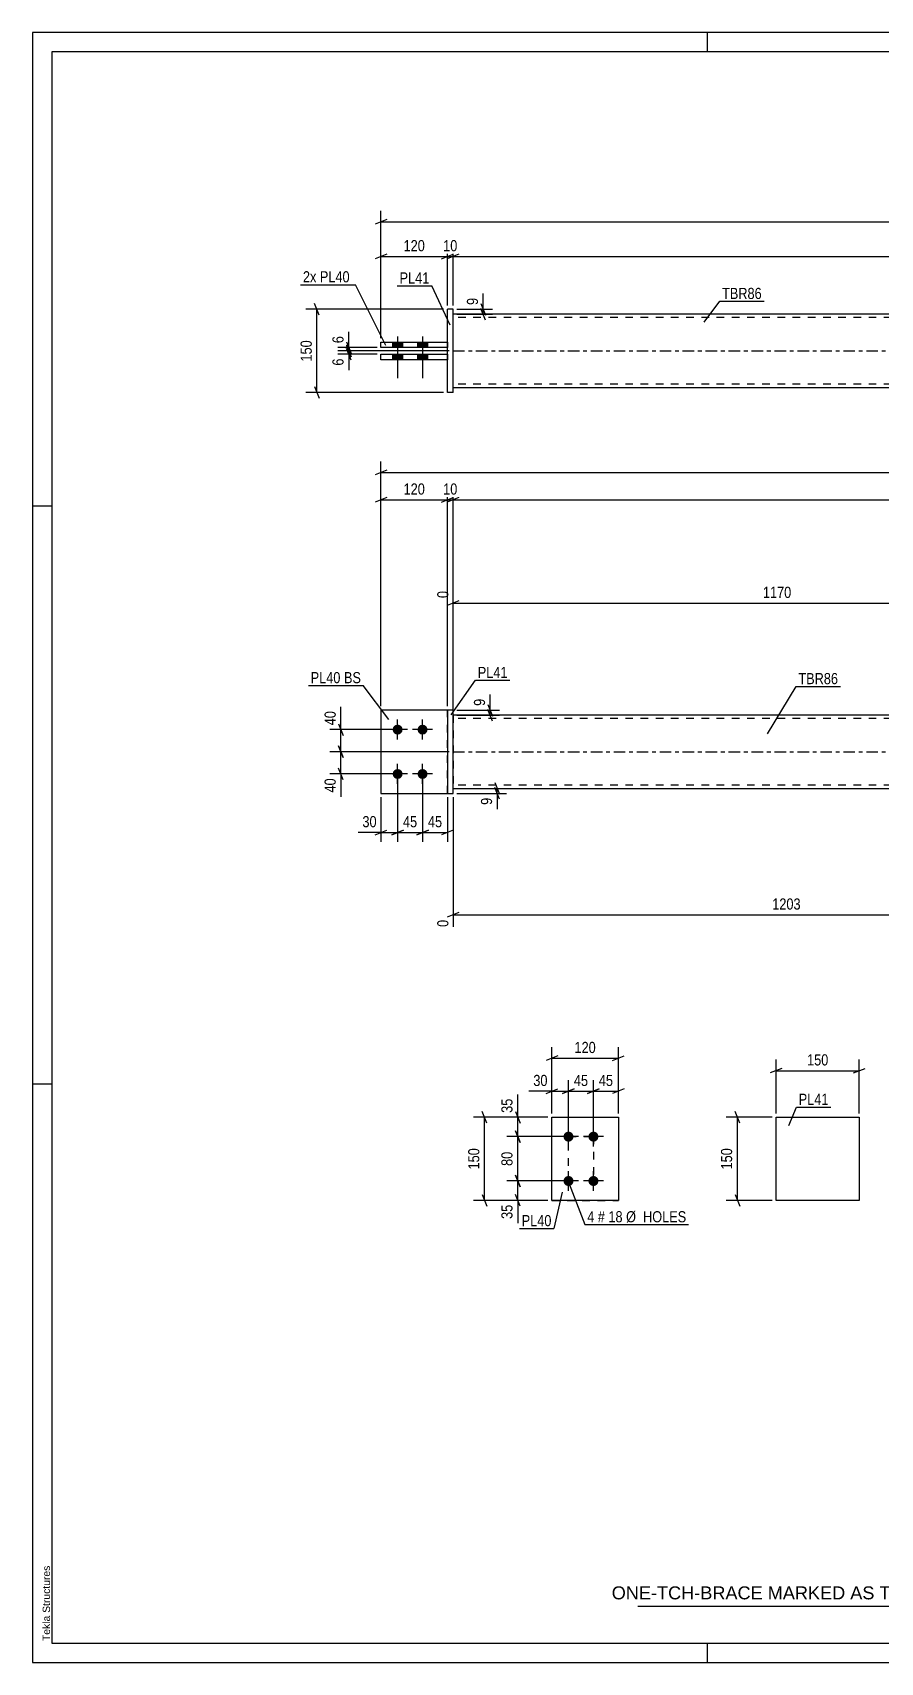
# Model space of a CAD drawing. Header units: millimetres. Extents: x 0 to 594, y 0 to 420.
# Drawn here: x 0 to 218.5, y 0 to 420 of the extents above; entities that cross this region are included whole.
import ezdxf

# ---------------------------------------------------------------- set-up
doc = ezdxf.new("R2010")
doc.units = ezdxf.units.MM
doc.linetypes.add('DXK_LINE_DOT2', pattern=[3.9198, 1.9599, -1.9599])
doc.linetypes.add('DXK_LINE_DOT3', pattern=[5.9187, 2.979, -0.9799, 0.9799, -0.9799])
doc.styles.add('Arial', font='ARIAL.TTF', dxfattribs={"height": 0.2})
doc.styles.add('Arial Narrow', font='ARIALN.TTF', dxfattribs={"height": 0.2})

# ---------------------------------------------------------------- blocks, each defined once
blk = doc.blocks.new('Unknown-582683347-1128')
at = {"color": 5, "linetype": 'Continuous'}
for p, q in [((594, 420), (0, 420)), ((0, 420), (0, 0)), ((174, 415), (174, 420)), ((589, 415), (5, 415)), ((5, 415), (5, 5)), ((5, 298), (0, 298)), ((5, 149), (0, 149)), ((5, 5), (589, 5)), ((174, 0), (174, 5)), ((0, 0), (594, 0))]:
    blk.add_line(p, q, dxfattribs=at)
at = {"color": 174, "linetype": 'Continuous', "style": 'Arial'}
blk.add_text('Tekla Structures', height=1.9102, rotation=90, dxfattribs=at).set_placement((4.5, 5.5))
blk = doc.blocks.new('Part-582683347-1607 - 1591')
at = {"color": 2, "linetype": 'Continuous'}
for p, q in [((133.85, 140.49), (150.99, 140.49)), ((133.85, 119.06), (133.85, 140.49)), ((150.99, 140.49), (150.99, 140.49)), ((150.99, 140.49), (150.99, 119.06)), ((150.99, 119.06), (133.85, 119.06)), ((133.85, 119.06), (133.85, 119.06))]:
    blk.add_line(p, q, dxfattribs=at)
at = {"color": 7, "linetype": 'DXK_LINE_DOT2'}
for p, q in [((133.85, 140.49), (150.99, 140.49)), ((133.85, 119.06), (150.99, 119.06)), ((133.85, 119.06), (133.85, 119.06))]:
    blk.add_line(p, q, dxfattribs=at)
blk = doc.blocks.new('Bolt-582683347-1612 - 1591')
at = {"linetype": 'Continuous'}
for points in [[(138.13, 134.2), (137.87, 134.23), (137.61, 134.31), (137.38, 134.45), (137.18, 134.63), (137.02, 134.84), (136.91, 135.09), (136.85, 135.35), (136.85, 135.62), (136.91, 135.88), (137.02, 136.13), (137.18, 136.35), (137.38, 136.53), (137.61, 136.66), (137.87, 136.74), (138.13, 136.77), (138.4, 136.74), (138.66, 136.66), (138.89, 136.53), (139.09, 136.35), (139.25, 136.13), (139.36, 135.88), (139.41, 135.62), (139.41, 135.35), (139.36, 135.09), (139.25, 134.84), (139.09, 134.63), (138.89, 134.45), (138.66, 134.31), (138.4, 134.23)], [(144.56, 134.2), (144.29, 134.23), (144.04, 134.31), (143.81, 134.45), (143.61, 134.63), (143.45, 134.84), (143.34, 135.09), (143.28, 135.35), (143.28, 135.62), (143.34, 135.88), (143.45, 136.13), (143.61, 136.35), (143.81, 136.53), (144.04, 136.66), (144.29, 136.74), (144.56, 136.77), (144.83, 136.74), (145.08, 136.66), (145.32, 136.53), (145.52, 136.35), (145.68, 136.13), (145.78, 135.88), (145.84, 135.62), (145.84, 135.35), (145.78, 135.09), (145.68, 134.84), (145.52, 134.63), (145.32, 134.45), (145.08, 134.31), (144.83, 134.23)], [(138.13, 122.77), (137.87, 122.8), (137.61, 122.88), (137.38, 123.02), (137.18, 123.2), (137.02, 123.42), (136.91, 123.66), (136.85, 123.92), (136.85, 124.19), (136.91, 124.46), (137.02, 124.7), (137.18, 124.92), (137.38, 125.1), (137.61, 125.23), (137.87, 125.32), (138.13, 125.34), (138.4, 125.32), (138.66, 125.23), (138.89, 125.1), (139.09, 124.92), (139.25, 124.7), (139.36, 124.46), (139.41, 124.19), (139.41, 123.92), (139.36, 123.66), (139.25, 123.42), (139.09, 123.2), (138.89, 123.02), (138.66, 122.88), (138.4, 122.8)], [(144.56, 122.77), (144.29, 122.8), (144.04, 122.88), (143.81, 123.02), (143.61, 123.2), (143.45, 123.42), (143.34, 123.66), (143.28, 123.92), (143.28, 124.19), (143.34, 124.46), (143.45, 124.7), (143.61, 124.92), (143.81, 125.1), (144.04, 125.23), (144.29, 125.32), (144.56, 125.34), (144.83, 125.32), (145.08, 125.23), (145.32, 125.1), (145.52, 124.92), (145.68, 124.7), (145.78, 124.46), (145.84, 124.19), (145.84, 123.92), (145.78, 123.66), (145.68, 123.42), (145.52, 123.2), (145.32, 123.02), (145.08, 122.88), (144.83, 122.8)]]:
    blk.add_hatch(color=1, dxfattribs=at).paths.add_polyline_path(points)
at = {"color": 1, "linetype": 'Continuous'}
for p, q in [((140.7, 135.49), (135.56, 135.49)), ((138.13, 132.92), (138.13, 138.06)), ((147.13, 135.49), (141.99, 135.49)), ((144.56, 132.92), (144.56, 138.06)), ((138.13, 121.49), (138.13, 126.63)), ((144.56, 121.49), (144.56, 126.63)), ((140.7, 124.06), (135.56, 124.06)), ((147.13, 124.06), (141.99, 124.06))]:
    blk.add_line(p, q, dxfattribs=at)
blk = doc.blocks.new('Part-582683347-1962 - 1949')
at = {"color": 2, "linetype": 'Continuous'}
for p, q in [((106.94, 245.38), (89.8, 245.38)), ((89.8, 245.38), (89.8, 223.95)), ((89.8, 223.95), (106.94, 223.95))]:
    blk.add_line(p, q, dxfattribs=at)
at = {"color": 7, "linetype": 'DXK_LINE_DOT2'}
blk.add_line((106.94, 223.95), (106.94, 245.38), dxfattribs=at)
blk = doc.blocks.new('Part-582683347-1967 - 1949')
at = {"color": 7, "linetype": 'DXK_LINE_DOT2'}
for p, q in [((106.94, 245.38), (89.8, 245.38)), ((89.8, 245.38), (89.8, 223.95)), ((106.94, 223.95), (106.94, 245.38)), ((89.8, 223.95), (106.94, 223.95))]:
    blk.add_line(p, q, dxfattribs=at)
blk = doc.blocks.new('Part-582683347-1972 - 1949')
at = {"color": 2, "linetype": 'Continuous'}
for p, q in [((108.37, 245.38), (106.94, 245.38)), ((106.94, 245.38), (106.94, 223.95)), ((108.37, 223.95), (108.37, 245.38)), ((106.94, 223.95), (108.37, 223.95))]:
    blk.add_line(p, q, dxfattribs=at)
blk = doc.blocks.new('Bolt-582683347-1979 - 1949')
at = {"linetype": 'Continuous'}
for points in [[(94.09, 239.09, -1), (94.09, 241.66, -1)], [(100.51, 239.09, -1), (100.51, 241.66, -1)], [(94.09, 227.66, -1), (94.09, 230.23, -1)], [(100.51, 227.66, -1), (100.51, 230.23, -1)]]:
    blk.add_hatch(color=1, dxfattribs=at).paths.add_polyline_path(points)
at = {"color": 1, "linetype": 'Continuous'}
for p, q in [((96.66, 240.38), (91.51, 240.38)), ((94.09, 237.8), (94.09, 242.95)), ((103.09, 240.38), (97.94, 240.38)), ((100.51, 237.8), (100.51, 242.95)), ((94.09, 226.38), (94.09, 231.52)), ((100.51, 226.38), (100.51, 231.52)), ((96.66, 228.95), (91.51, 228.95)), ((103.09, 228.95), (97.94, 228.95))]:
    blk.add_line(p, q, dxfattribs=at)
blk = doc.blocks.new('Part-582683347-1997 - 1949')
at = {"linetype": 'Continuous'}
blk.add_hatch(color=2, dxfattribs=at).paths.add_polyline_path([(413.72, 244.09), (412.92, 245.49), (414.52, 245.49)])
at = {"color": 2, "linetype": 'Continuous'}
for p, q in [((456.58, 244.09), (108.37, 244.09)), ((413.72, 244.09), (412.92, 245.49)), ((412.92, 245.49), (414.52, 245.49)), ((414.52, 245.49), (413.72, 244.09)), ((108.37, 225.23), (456.58, 225.23))]:
    blk.add_line(p, q, dxfattribs=at)
at = {"color": 7, "linetype": 'DXK_LINE_DOT2'}
for p, q in [((108.37, 244.09), (108.37, 225.23)), ((275.3, 244.09), (275.3, 243.23)), ((300.88, 244.09), (300.88, 243.23)), ((456.58, 244.09), (456.58, 225.23)), ((456.58, 243.23), (108.37, 243.23)), ((456.58, 226.09), (108.37, 226.09)), ((279.9, 225.23), (279.9, 226.09)), ((305.48, 225.23), (305.48, 226.09))]:
    blk.add_line(p, q, dxfattribs=at)
at = {"color": 7, "linetype": 'DXK_LINE_DOT3'}
blk.add_line((108.37, 234.66), (456.58, 234.66), dxfattribs=at)
at = {"color": 2, "linetype": 'Continuous'}
blk.add_circle((413.72, 244.99), 1, dxfattribs=at)
blk = doc.blocks.new('Part-582683347-2447 - 2424')
at = {"color": 2, "linetype": 'Continuous'}
for p, q in [((89.8, 340.26), (106.94, 340.26)), ((89.8, 338.83), (89.8, 340.26)), ((106.94, 340.26), (106.94, 338.83)), ((106.94, 338.83), (89.8, 338.83))]:
    blk.add_line(p, q, dxfattribs=at)
blk = doc.blocks.new('Bolt-582683347-2432 - 2424')
at = {"linetype": 'Continuous'}
for points in [[(92.8, 338.83), (95.37, 338.83), (95.37, 340.26), (92.8, 340.26)], [(92.8, 338.83), (95.37, 338.83), (95.37, 340.26), (92.8, 340.26)], [(99.23, 338.83), (101.8, 338.83), (101.8, 340.26), (99.23, 340.26)], [(99.23, 338.83), (101.8, 338.83), (101.8, 340.26), (99.23, 340.26)], [(92.8, 335.69), (95.37, 335.69), (95.37, 337.12), (92.8, 337.12)], [(92.8, 335.69), (95.37, 335.69), (95.37, 337.12), (92.8, 337.12)], [(99.23, 335.69), (101.8, 335.69), (101.8, 337.12), (99.23, 337.12)], [(99.23, 335.69), (101.8, 335.69), (101.8, 337.12), (99.23, 337.12)]]:
    blk.add_hatch(color=1, dxfattribs=at).paths.add_polyline_path(points)
at = {"color": 1, "linetype": 'Continuous'}
for p, q in [((92.8, 340.26), (92.8, 338.83)), ((92.8, 340.26), (92.8, 338.83)), ((94.09, 341.69), (94.09, 330.98)), ((94.09, 341.69), (94.09, 330.98)), ((95.37, 340.26), (95.37, 338.83)), ((95.37, 340.26), (95.37, 338.83)), ((99.23, 340.26), (99.23, 338.83)), ((99.23, 340.26), (99.23, 338.83)), ((100.51, 341.69), (100.51, 330.98)), ((100.51, 341.69), (100.51, 330.98)), ((101.8, 340.26), (101.8, 338.83)), ((101.8, 340.26), (101.8, 338.83)), ((92.8, 337.12), (92.8, 335.69)), ((92.8, 337.12), (92.8, 335.69)), ((95.37, 337.12), (95.37, 335.69)), ((95.37, 337.12), (95.37, 335.69)), ((99.23, 337.12), (99.23, 335.69)), ((99.23, 337.12), (99.23, 335.69)), ((101.8, 337.12), (101.8, 335.69)), ((101.8, 337.12), (101.8, 335.69))]:
    blk.add_line(p, q, dxfattribs=at)
blk = doc.blocks.new('Part-582683347-2442 - 2424')
at = {"color": 2, "linetype": 'Continuous'}
for p, q in [((108.37, 348.69), (106.94, 348.69)), ((106.94, 327.26), (106.94, 348.69)), ((108.37, 327.26), (108.37, 348.69)), ((108.37, 327.26), (106.94, 327.26))]:
    blk.add_line(p, q, dxfattribs=at)
blk = doc.blocks.new('Part-582683347-2462 - 2424')
at = {"linetype": 'Continuous'}
blk.add_hatch(color=2, dxfattribs=at).paths.add_polyline_path([(413.72, 337.98), (412.92, 339.38), (414.52, 339.38)])
at = {"color": 2, "linetype": 'Continuous'}
for p, q in [((456.58, 347.4), (108.37, 347.4)), ((275.3, 338.98), (275.3, 338.83)), ((275.3, 338.98), (300.88, 338.98)), ((275.3, 336.98), (275.3, 337.12)), ((300.88, 336.98), (275.3, 336.98)), ((279.9, 338.98), (279.9, 338.83)), ((279.9, 336.98), (279.9, 337.12)), ((300.88, 338.98), (300.88, 336.98)), ((413.72, 337.98), (412.92, 339.38)), ((412.92, 339.38), (414.52, 339.38)), ((414.52, 339.38), (413.72, 337.98)), ((108.37, 328.55), (456.58, 328.55))]:
    blk.add_line(p, q, dxfattribs=at)
at = {"color": 7, "linetype": 'DXK_LINE_DOT2'}
for p, q in [((108.37, 328.55), (108.37, 347.4)), ((456.58, 346.55), (108.37, 346.55)), ((456.58, 347.4), (456.58, 328.55)), ((275.3, 338.83), (275.3, 336.98)), ((279.9, 338.83), (279.9, 336.98)), ((300.88, 338.98), (305.48, 338.98)), ((305.48, 336.98), (300.88, 336.98)), ((305.48, 338.98), (305.48, 336.98)), ((456.58, 329.4), (108.37, 329.4))]:
    blk.add_line(p, q, dxfattribs=at)
at = {"color": 7, "linetype": 'DXK_LINE_DOT3'}
blk.add_line((108.37, 337.98), (456.58, 337.98), dxfattribs=at)
at = {"color": 2, "linetype": 'Continuous'}
blk.add_circle((413.72, 338.88), 1, dxfattribs=at)
blk = doc.blocks.new('Part-582683347-2480 - 2424')
at = {"color": 2, "linetype": 'Continuous'}
for p, q in [((89.8, 335.69), (89.8, 337.12)), ((89.8, 337.12), (106.94, 337.12)), ((106.94, 337.12), (106.94, 335.69)), ((106.94, 335.69), (89.8, 335.69))]:
    blk.add_line(p, q, dxfattribs=at)
blk = doc.blocks.new('Part-582683347-1567 - 1551')
at = {"color": 2, "linetype": 'Continuous'}
for p, q in [((191.66, 140.49), (213.09, 140.49)), ((191.66, 119.06), (191.66, 140.49)), ((213.09, 140.49), (213.09, 119.06)), ((213.09, 119.06), (191.66, 119.06))]:
    blk.add_line(p, q, dxfattribs=at)
blk = doc.blocks.new('Rectangle-582683347-1727 - 1591')
at = {"color": 1, "linetype": 'DXK_LINE_DOT2'}
blk.add_lwpolyline([(138.13, 135.49), (144.56, 135.49), (144.56, 124.06), (138.13, 124.06), (138.13, 135.49)], close=True, dxfattribs=at)
blk = doc.blocks.new('StraightDimension-582683347-1647 - 1591')
at = {"color": 7, "linetype": 'Continuous'}
for p, q in [((136.63, 146.59), (139.63, 147.79)), ((138.13, 136.49), (138.13, 150.04)), ((138.13, 147.19), (144.56, 147.19)), ((146.06, 147.79), (143.06, 146.59)), ((144.56, 136.49), (144.56, 150.04))]:
    blk.add_line(p, q, dxfattribs=at)
at = {"color": 0}
blk.add_wipeout([(143.78, 147.94), (143.78, 152.14), (138.92, 152.14), (138.92, 147.94)], dxfattribs=at)
at = {"color": 3, "style": 'Arial Narrow'}
blk.add_text('45', height=2.863, dxfattribs=at).set_placement((139.52, 148.54))
blk = doc.blocks.new('StraightDimension-582683347-1614 - 1591')
at = {"color": 7, "linetype": 'Continuous'}
for p, q in [((135.35, 156.29), (132.35, 155.09)), ((133.85, 141.49), (133.85, 158.54)), ((133.85, 155.69), (150.99, 155.69)), ((149.49, 155.09), (152.49, 156.29)), ((150.99, 141.49), (150.99, 158.54))]:
    blk.add_line(p, q, dxfattribs=at)
at = {"color": 0}
blk.add_wipeout([(145.76, 156.44), (145.76, 160.64), (139.08, 160.64), (139.08, 156.44)], dxfattribs=at)
at = {"color": 3, "style": 'Arial Narrow'}
blk.add_text('120', height=2.863, dxfattribs=at).set_placement((139.68, 157.04))
blk = doc.blocks.new('StraightDimension-582683347-1634 - 1591')
at = {"color": 7, "linetype": 'Continuous'}
for p, q in [((132.35, 146.59), (135.35, 147.79)), ((133.85, 141.49), (133.85, 150.04)), ((133.85, 147.19), (138.13, 147.19)), ((139.63, 147.79), (136.63, 146.59)), ((138.13, 136.49), (138.13, 150.04))]:
    blk.add_line(p, q, dxfattribs=at)
at = {"color": 0}
blk.add_wipeout([(133.32, 147.94), (133.32, 152.14), (128.47, 152.14), (128.47, 147.94)], dxfattribs=at)
at = {"color": 7, "linetype": 'Continuous'}
blk.add_line((133.85, 147.19), (127.94, 147.19), dxfattribs=at)
blk.add_line((133.85, 147.19), (127.94, 147.19), dxfattribs=at)
at = {"color": 3, "style": 'Arial Narrow'}
blk.add_text('30', height=2.863, dxfattribs=at).set_placement((129.07, 148.54))
blk = doc.blocks.new('StraightDimension-582683347-1657 - 1591')
at = {"color": 7, "linetype": 'Continuous'}
for p, q in [((143.06, 146.59), (146.06, 147.79)), ((144.56, 136.49), (144.56, 150.04)), ((144.56, 147.19), (150.99, 147.19)), ((152.49, 147.79), (149.49, 146.59)), ((150.99, 141.49), (150.99, 150.04))]:
    blk.add_line(p, q, dxfattribs=at)
at = {"color": 0}
blk.add_wipeout([(150.2, 147.94), (150.2, 152.14), (145.35, 152.14), (145.35, 147.94)], dxfattribs=at)
at = {"color": 3, "style": 'Arial Narrow'}
blk.add_text('45', height=2.863, dxfattribs=at).set_placement((145.95, 148.54))
blk = doc.blocks.new('StraightDimension-582683347-1674 - 1591')
at = {"color": 7, "linetype": 'Continuous'}
for p, q in [((132.85, 140.49), (113.65, 140.49)), ((117.1, 138.99), (115.9, 141.99)), ((116.5, 119.06), (116.5, 140.49)), ((132.85, 119.06), (113.65, 119.06)), ((115.9, 120.56), (117.1, 117.56))]:
    blk.add_line(p, q, dxfattribs=at)
at = {"color": 0}
blk.add_wipeout([(115.75, 133.11), (111.55, 133.11), (111.55, 126.43), (115.75, 126.43)], dxfattribs=at)
at = {"color": 3, "style": 'Arial Narrow'}
blk.add_text('150', height=2.863, rotation=90.0002, dxfattribs=at).set_placement((115.15, 127.03))
blk = doc.blocks.new('StraightDimension-582683347-1691 - 1591')
at = {"color": 7, "linetype": 'Continuous'}
for p, q in [((137.13, 124.06), (122.2, 124.06)), ((124.45, 125.56), (125.65, 122.56)), ((125.05, 119.06), (125.05, 124.06)), ((132.85, 119.06), (122.2, 119.06)), ((125.65, 117.56), (124.45, 120.56))]:
    blk.add_line(p, q, dxfattribs=at)
at = {"color": 0}
blk.add_wipeout([(124.3, 118.53), (120.1, 118.53), (120.1, 113.68), (124.3, 113.68)], dxfattribs=at)
at = {"color": 7, "linetype": 'Continuous'}
blk.add_line((125.05, 119.06), (125.05, 113.15), dxfattribs=at)
blk.add_line((125.05, 119.06), (125.05, 113.15), dxfattribs=at)
at = {"color": 3, "style": 'Arial Narrow'}
blk.add_text('35', height=2.863, rotation=90.0002, dxfattribs=at).set_placement((123.7, 114.28))
blk = doc.blocks.new('StraightDimension-582683347-1704 - 1591')
at = {"color": 7, "linetype": 'Continuous'}
for p, q in [((137.13, 135.49), (122.2, 135.49)), ((124.45, 136.99), (125.65, 133.99)), ((125.05, 124.06), (125.05, 135.49)), ((137.13, 124.06), (122.2, 124.06)), ((125.65, 122.56), (124.45, 125.56))]:
    blk.add_line(p, q, dxfattribs=at)
at = {"color": 0}
blk.add_wipeout([(124.3, 132.2), (120.1, 132.2), (120.1, 127.34), (124.3, 127.34)], dxfattribs=at)
at = {"color": 3, "style": 'Arial Narrow'}
blk.add_text('80', height=2.863, rotation=90.0002, dxfattribs=at).set_placement((123.7, 127.94))
blk = doc.blocks.new('StraightDimension-582683347-1714 - 1591')
at = {"color": 7, "linetype": 'Continuous'}
for p, q in [((132.85, 140.49), (122.2, 140.49)), ((124.45, 141.99), (125.65, 138.99)), ((125.05, 135.49), (125.05, 140.49)), ((137.13, 135.49), (122.2, 135.49)), ((125.65, 133.99), (124.45, 136.99))]:
    blk.add_line(p, q, dxfattribs=at)
at = {"color": 0}
blk.add_wipeout([(124.3, 145.87), (120.1, 145.87), (120.1, 141.01), (124.3, 141.01)], dxfattribs=at)
at = {"color": 7, "linetype": 'Continuous'}
blk.add_line((125.05, 140.49), (125.05, 146.39), dxfattribs=at)
blk.add_line((125.05, 140.49), (125.05, 146.39), dxfattribs=at)
at = {"color": 3, "style": 'Arial Narrow'}
blk.add_text('35', height=2.863, rotation=90.0002, dxfattribs=at).set_placement((123.7, 141.61))
blk = doc.blocks.new('StraightDimension-582683347-2064 - 1949')
at = {"color": 7, "linetype": 'Continuous'}
for p, q in [((89.8, 246.38), (89.8, 302.45)), ((106.94, 246.38), (106.94, 302.45)), ((91.3, 300.2), (88.3, 299)), ((89.8, 299.6), (106.94, 299.6)), ((105.44, 299), (108.44, 300.2))]:
    blk.add_line(p, q, dxfattribs=at)
at = {"color": 0}
blk.add_wipeout([(101.71, 300.35), (101.71, 304.55), (95.03, 304.55), (95.03, 300.35)], dxfattribs=at)
at = {"color": 3, "style": 'Arial Narrow'}
blk.add_text('120', height=2.863, dxfattribs=at).set_placement((95.63, 300.95))
blk = doc.blocks.new('StraightDimension-582683347-2204 - 1949')
at = {"color": 7, "linetype": 'Continuous'}
for p, q in [((93.09, 240.38), (76.63, 240.38)), ((78.88, 241.88), (80.08, 238.88)), ((79.48, 234.66), (79.48, 240.38)), ((80.08, 233.16), (78.88, 236.16)), ((107.37, 234.66), (76.63, 234.66))]:
    blk.add_line(p, q, dxfattribs=at)
at = {"color": 0}
blk.add_wipeout([(78.73, 245.76), (74.53, 245.76), (74.53, 240.9), (78.73, 240.9)], dxfattribs=at)
at = {"color": 7, "linetype": 'Continuous'}
blk.add_line((79.48, 240.38), (79.48, 246.28), dxfattribs=at)
blk.add_line((79.48, 240.38), (79.48, 246.28), dxfattribs=at)
at = {"color": 3, "style": 'Arial Narrow'}
blk.add_text('40', height=2.863, rotation=90.0002, dxfattribs=at).set_placement((78.13, 241.5))
blk = doc.blocks.new('StraightDimension-582683347-2311 - 1949')
at = {"color": 7, "linetype": 'Continuous'}
for p, q in [((100.51, 227.95), (100.51, 211.48)), ((106.94, 222.95), (106.94, 211.48)), ((99.01, 213.28), (102.01, 214.48)), ((108.44, 214.48), (105.44, 213.28)), ((100.51, 213.88), (106.94, 213.88))]:
    blk.add_line(p, q, dxfattribs=at)
at = {"color": 0}
blk.add_wipeout([(106.16, 214.63), (106.16, 218.83), (101.3, 218.83), (101.3, 214.63)], dxfattribs=at)
at = {"color": 3, "style": 'Arial Narrow'}
blk.add_text('45', height=2.863, dxfattribs=at).set_placement((101.9, 215.23))
blk = doc.blocks.new('StraightDimension-582683347-2283 - 1949')
at = {"color": 7, "linetype": 'Continuous'}
for p, q in [((108.37, 222.95), (108.37, 189.53)), ((280.27, 224.23), (280.27, 184.04)), ((109.87, 193.26), (106.87, 192.06)), ((278.77, 192.06), (281.77, 193.26)), ((108.37, 192.66), (280.27, 192.66))]:
    blk.add_line(p, q, dxfattribs=at)
at = {"color": 0}
blk.add_wipeout([(198.58, 193.41), (198.58, 197.61), (190.06, 197.61), (190.06, 193.41)], dxfattribs=at)
at = {"color": 0, "linetype": 'Continuous'}
for points in [[(107.77, 191.96), (103.57, 191.96), (103.57, 188.93), (107.77, 188.93)], [(279.67, 191.96), (275.47, 191.96), (275.47, 183.44), (279.67, 183.44)]]:
    blk.add_wipeout(points, dxfattribs=at)
at = {"color": 3, "style": 'Arial Narrow'}
blk.add_text('1203', height=2.863, dxfattribs=at).set_placement((190.66, 194.01))
at = {"color": 3, "linetype": 'Continuous', "style": 'Arial Narrow'}
for s, height, p in [('0', 2.86, (107.17, 189.53)), ('1203', 2.863, (279.07, 184.04))]:
    blk.add_text(s, height=height, rotation=90.0002, dxfattribs=at).set_placement(p)
blk = doc.blocks.new('StraightDimension-582683347-2325 - 1949')
at = {"color": 7, "linetype": 'Continuous'}
for p, q in [((275.45, 245.09), (275.45, 286.1)), ((109.87, 273.58), (106.87, 272.38)), ((108.37, 245.09), (108.37, 276.11)), ((273.95, 272.38), (276.95, 273.58)), ((108.37, 272.98), (275.45, 272.98))]:
    blk.add_line(p, q, dxfattribs=at)
at = {"color": 0, "linetype": 'Continuous'}
for points in [[(274.85, 286.7), (270.65, 286.7), (270.65, 278.18), (274.85, 278.18)], [(107.77, 276.71), (103.57, 276.71), (103.57, 273.68), (107.77, 273.68)]]:
    blk.add_wipeout(points, dxfattribs=at)
at = {"color": 0}
blk.add_wipeout([(196.17, 273.73), (196.17, 277.93), (187.65, 277.93), (187.65, 273.73)], dxfattribs=at)
at = {"color": 3, "linetype": 'Continuous', "style": 'Arial Narrow'}
for s, height, p in [('1170', 2.863, (274.25, 278.78)), ('0', 2.86, (107.17, 274.28))]:
    blk.add_text(s, height=height, rotation=90.0002, dxfattribs=at).set_placement(p)
at = {"color": 3, "style": 'Arial Narrow'}
blk.add_text('1170', height=2.863, dxfattribs=at).set_placement((188.25, 274.33))
blk = doc.blocks.new('StraightDimension-582683347-2038 - 1949')
at = {"color": 7, "linetype": 'Continuous'}
for p, q in [((108.37, 246.38), (108.37, 302.45)), ((456.58, 246.38), (456.58, 302.45)), ((109.87, 300.2), (106.87, 299)), ((108.37, 299.6), (456.58, 299.6)), ((455.08, 299), (458.08, 300.2))]:
    blk.add_line(p, q, dxfattribs=at)
at = {"color": 0}
blk.add_wipeout([(286.73, 300.35), (286.73, 304.55), (278.22, 304.55), (278.22, 300.35)], dxfattribs=at)
at = {"color": 3, "style": 'Arial Narrow'}
blk.add_text('2437', height=2.863, dxfattribs=at).set_placement((278.82, 300.95))
blk = doc.blocks.new('StraightDimension-582683347-2047 - 1949')
at = {"color": 7, "linetype": 'Continuous'}
for p, q in [((106.94, 246.38), (106.94, 302.45)), ((108.37, 246.38), (108.37, 302.45)), ((105.44, 299), (108.44, 300.2)), ((109.87, 300.2), (106.87, 299)), ((106.94, 299.6), (108.37, 299.6))]:
    blk.add_line(p, q, dxfattribs=at)
at = {"color": 0}
blk.add_wipeout([(110.09, 300.35), (110.09, 304.55), (105.23, 304.55), (105.23, 300.35)], dxfattribs=at)
at = {"color": 3, "style": 'Arial Narrow'}
blk.add_text('10', height=2.863, dxfattribs=at).set_placement((105.83, 300.95))
blk = doc.blocks.new('StraightDimension-582683347-2217 - 1949')
at = {"color": 7, "linetype": 'Continuous'}
for p, q in [((78.88, 236.16), (80.08, 233.16)), ((107.37, 234.66), (76.63, 234.66)), ((79.48, 228.95), (79.48, 234.66)), ((93.09, 228.95), (76.63, 228.95)), ((80.08, 227.45), (78.88, 230.45))]:
    blk.add_line(p, q, dxfattribs=at)
at = {"color": 0}
blk.add_wipeout([(78.73, 228.42), (74.53, 228.42), (74.53, 223.57), (78.73, 223.57)], dxfattribs=at)
at = {"color": 7, "linetype": 'Continuous'}
blk.add_line((79.48, 228.95), (79.48, 223.04), dxfattribs=at)
blk.add_line((79.48, 228.95), (79.48, 223.04), dxfattribs=at)
at = {"color": 3, "style": 'Arial Narrow'}
blk.add_text('40', height=2.863, rotation=90.0002, dxfattribs=at).set_placement((78.13, 224.17))
blk = doc.blocks.new('StraightDimension-582683347-2231 - 1949')
at = {"color": 7, "linetype": 'Continuous'}
for p, q in [((109.37, 245.38), (120.37, 245.38)), ((109.37, 244.09), (120.37, 244.09)), ((117.37, 246.88), (118.57, 243.88)), ((118.57, 242.59), (117.37, 245.59)), ((117.97, 244.09), (117.97, 245.38))]:
    blk.add_line(p, q, dxfattribs=at)
at = {"color": 0}
blk.add_wipeout([(117.22, 248.93), (113.02, 248.93), (113.02, 245.9), (117.22, 245.9)], dxfattribs=at)
at = {"color": 7, "linetype": 'Continuous'}
blk.add_line((117.97, 245.38), (117.97, 249.45), dxfattribs=at)
blk.add_line((117.97, 245.38), (117.97, 249.45), dxfattribs=at)
at = {"color": 3, "style": 'Arial Narrow'}
blk.add_text('9', height=2.86, rotation=90.0002, dxfattribs=at).set_placement((116.62, 246.5))
blk = doc.blocks.new('StraightDimension-582683347-2240 - 1949')
at = {"color": 7, "linetype": 'Continuous'}
for p, q in [((109.37, 225.23), (122.18, 225.23)), ((109.37, 223.95), (122.18, 223.95)), ((119.18, 226.73), (120.38, 223.73)), ((120.38, 222.45), (119.18, 225.45)), ((119.78, 223.95), (119.78, 225.23))]:
    blk.add_line(p, q, dxfattribs=at)
at = {"color": 0}
blk.add_wipeout([(119.03, 223.42), (114.83, 223.42), (114.83, 220.39), (119.03, 220.39)], dxfattribs=at)
at = {"color": 7, "linetype": 'Continuous'}
blk.add_line((119.78, 223.95), (119.78, 219.87), dxfattribs=at)
blk.add_line((119.78, 223.95), (119.78, 219.87), dxfattribs=at)
at = {"color": 3, "style": 'Arial Narrow'}
blk.add_text('9', height=2.86, rotation=90.0002, dxfattribs=at).set_placement((118.43, 220.99))
blk = doc.blocks.new('StraightDimension-582683347-2294 - 1949')
at = {"color": 7, "linetype": 'Continuous'}
for p, q in [((94.09, 227.95), (94.09, 211.48)), ((89.8, 222.95), (89.8, 211.48)), ((88.3, 213.28), (91.3, 214.48)), ((95.59, 214.48), (92.59, 213.28)), ((89.8, 213.88), (94.09, 213.88))]:
    blk.add_line(p, q, dxfattribs=at)
at = {"color": 0}
blk.add_wipeout([(89.28, 214.63), (89.28, 218.83), (84.42, 218.83), (84.42, 214.63)], dxfattribs=at)
at = {"color": 7, "linetype": 'Continuous'}
blk.add_line((89.8, 213.88), (83.89, 213.88), dxfattribs=at)
blk.add_line((89.8, 213.88), (83.89, 213.88), dxfattribs=at)
at = {"color": 3, "style": 'Arial Narrow'}
blk.add_text('30', height=2.863, dxfattribs=at).set_placement((85.02, 215.23))
blk = doc.blocks.new('StraightDimension-582683347-2304 - 1949')
at = {"color": 7, "linetype": 'Continuous'}
for p, q in [((94.09, 227.95), (94.09, 211.48)), ((100.51, 227.95), (100.51, 211.48)), ((92.59, 213.28), (95.59, 214.48)), ((102.01, 214.48), (99.01, 213.28)), ((94.09, 213.88), (100.51, 213.88))]:
    blk.add_line(p, q, dxfattribs=at)
at = {"color": 0}
blk.add_wipeout([(99.73, 214.63), (99.73, 218.83), (94.87, 218.83), (94.87, 214.63)], dxfattribs=at)
at = {"color": 3, "style": 'Arial Narrow'}
blk.add_text('45', height=2.863, dxfattribs=at).set_placement((95.47, 215.23))
blk = doc.blocks.new('StraightDimension-582683347-2380 - 1949')
at = {"color": 7, "linetype": 'Continuous'}
for p, q in [((91.3, 307.26), (88.3, 306.06)), ((89.8, 246.38), (89.8, 309.51)), ((89.8, 306.66), (475.15, 306.66)), ((473.65, 306.06), (476.65, 307.26)), ((475.15, 246.38), (475.15, 309.51))]:
    blk.add_line(p, q, dxfattribs=at)
at = {"color": 0}
blk.add_wipeout([(286.73, 307.41), (286.73, 311.61), (278.22, 311.61), (278.22, 307.41)], dxfattribs=at)
at = {"color": 3, "style": 'Arial Narrow'}
blk.add_text('2697', height=2.863, dxfattribs=at).set_placement((278.82, 308.01))
blk = doc.blocks.new('StraightDimension-582683347-2594 - 2424')
at = {"color": 7, "linetype": 'Continuous'}
for p, q in [((105.94, 348.69), (70.45, 348.69)), ((73.9, 347.19), (72.7, 350.19)), ((73.3, 327.26), (73.3, 348.69)), ((72.7, 328.76), (73.9, 325.76)), ((105.94, 327.26), (70.45, 327.26))]:
    blk.add_line(p, q, dxfattribs=at)
at = {"color": 0}
blk.add_wipeout([(72.55, 341.32), (68.35, 341.32), (68.35, 334.63), (72.55, 334.63)], dxfattribs=at)
at = {"color": 3, "style": 'Arial Narrow'}
blk.add_text('150', height=2.863, rotation=90.0002, dxfattribs=at).set_placement((71.95, 335.23))
blk = doc.blocks.new('StraightDimension-582683347-2482 - 2424')
at = {"color": 7, "linetype": 'Continuous'}
for p, q in [((109.37, 348.69), (118.55, 348.69)), ((115.55, 350.19), (116.75, 347.19)), ((116.75, 345.9), (115.55, 348.9)), ((116.15, 347.4), (116.15, 348.69)), ((109.37, 347.4), (118.55, 347.4))]:
    blk.add_line(p, q, dxfattribs=at)
at = {"color": 0}
blk.add_wipeout([(115.4, 352.24), (111.2, 352.24), (111.2, 349.21), (115.4, 349.21)], dxfattribs=at)
at = {"color": 7, "linetype": 'Continuous'}
blk.add_line((116.15, 348.69), (116.15, 352.77), dxfattribs=at)
blk.add_line((116.15, 348.69), (116.15, 352.77), dxfattribs=at)
at = {"color": 3, "style": 'Arial Narrow'}
blk.add_text('9', height=2.86, rotation=90.0002, dxfattribs=at).set_placement((114.8, 349.81))
blk = doc.blocks.new('StraightDimension-582683347-2543 - 2424')
at = {"color": 7, "linetype": 'Continuous'}
for p, q in [((109.87, 362.91), (106.87, 361.71)), ((108.37, 349.69), (108.37, 365.16)), ((108.37, 362.31), (456.58, 362.31)), ((455.08, 361.71), (458.08, 362.91)), ((456.58, 349.69), (456.58, 365.16))]:
    blk.add_line(p, q, dxfattribs=at)
at = {"color": 0}
blk.add_wipeout([(286.73, 363.06), (286.73, 367.26), (278.22, 367.26), (278.22, 363.06)], dxfattribs=at)
at = {"color": 3, "style": 'Arial Narrow'}
blk.add_text('2437', height=2.863, dxfattribs=at).set_placement((278.82, 363.66))
blk = doc.blocks.new('StraightDimension-582683347-2553 - 2424')
at = {"color": 7, "linetype": 'Continuous'}
for p, q in [((91.3, 362.91), (88.3, 361.71)), ((89.8, 341.26), (89.8, 365.16)), ((89.8, 362.31), (106.94, 362.31)), ((105.44, 361.71), (108.44, 362.91)), ((106.94, 349.69), (106.94, 365.16))]:
    blk.add_line(p, q, dxfattribs=at)
at = {"color": 0}
blk.add_wipeout([(101.71, 363.06), (101.71, 367.26), (95.03, 367.26), (95.03, 363.06)], dxfattribs=at)
at = {"color": 3, "style": 'Arial Narrow'}
blk.add_text('120', height=2.863, dxfattribs=at).set_placement((95.63, 363.66))
blk = doc.blocks.new('StraightDimension-582683347-2563 - 2424')
at = {"color": 7, "linetype": 'Continuous'}
for p, q in [((105.44, 361.71), (108.44, 362.91)), ((109.87, 362.91), (106.87, 361.71)), ((106.94, 349.69), (106.94, 365.16)), ((106.94, 362.31), (108.37, 362.31)), ((108.37, 349.69), (108.37, 365.16))]:
    blk.add_line(p, q, dxfattribs=at)
at = {"color": 0}
blk.add_wipeout([(110.09, 363.06), (110.09, 367.26), (105.23, 367.26), (105.23, 363.06)], dxfattribs=at)
at = {"color": 3, "style": 'Arial Narrow'}
blk.add_text('10', height=2.863, dxfattribs=at).set_placement((105.83, 363.66))
blk = doc.blocks.new('StraightDimension-582683347-2574 - 2424')
at = {"color": 7, "linetype": 'Continuous'}
for p, q in [((89.8, 341.26), (89.8, 374.11)), ((475.15, 341.26), (475.15, 374.11)), ((91.3, 371.86), (88.3, 370.66)), ((89.8, 371.26), (475.15, 371.26)), ((473.65, 370.66), (476.65, 371.86))]:
    blk.add_line(p, q, dxfattribs=at)
at = {"color": 0}
blk.add_wipeout([(286.73, 372.01), (286.73, 376.21), (278.22, 376.21), (278.22, 372.01)], dxfattribs=at)
at = {"color": 3, "style": 'Arial Narrow'}
blk.add_text('2697', height=2.863, dxfattribs=at).set_placement((278.82, 372.61))
blk = doc.blocks.new('StraightDimension-582683347-2605 - 2424')
at = {"color": 7, "linetype": 'Continuous'}
for p, q in [((80.9, 340.33), (82.1, 337.33)), ((88.8, 338.83), (78.65, 338.83)), ((107.37, 337.98), (78.65, 337.98)), ((82.1, 336.48), (80.9, 339.48)), ((81.5, 337.98), (81.5, 338.83))]:
    blk.add_line(p, q, dxfattribs=at)
at = {"color": 0}
blk.add_wipeout([(80.75, 342.39), (76.55, 342.39), (76.55, 339.36), (80.75, 339.36)], dxfattribs=at)
at = {"color": 7, "linetype": 'Continuous'}
blk.add_line((81.5, 338.83), (81.5, 342.91), dxfattribs=at)
blk.add_line((81.5, 338.83), (81.5, 342.91), dxfattribs=at)
at = {"color": 3, "style": 'Arial Narrow'}
blk.add_text('6', height=2.86, rotation=90.0002, dxfattribs=at).set_placement((80.15, 339.96))
blk = doc.blocks.new('StraightDimension-582683347-2621 - 2424')
at = {"color": 7, "linetype": 'Continuous'}
for p, q in [((107.37, 337.98), (78.65, 337.98)), ((88.8, 337.12), (78.65, 337.12)), ((80.9, 339.48), (82.1, 336.48)), ((82.1, 335.62), (80.9, 338.62)), ((81.5, 337.12), (81.5, 337.98))]:
    blk.add_line(p, q, dxfattribs=at)
at = {"color": 0}
blk.add_wipeout([(80.75, 336.59), (76.55, 336.59), (76.55, 333.57), (80.75, 333.57)], dxfattribs=at)
at = {"color": 7, "linetype": 'Continuous'}
blk.add_line((81.5, 337.12), (81.5, 333.04), dxfattribs=at)
blk.add_line((81.5, 337.12), (81.5, 333.04), dxfattribs=at)
at = {"color": 3, "style": 'Arial Narrow'}
blk.add_text('6', height=2.86, rotation=90.0002, dxfattribs=at).set_placement((80.15, 334.17))
blk = doc.blocks.new('StraightDimension-582683347-1569 - 1551')
at = {"color": 7, "linetype": 'Continuous'}
for p, q in [((190.66, 140.49), (178.81, 140.49)), ((182.26, 138.99), (181.06, 141.99)), ((181.66, 119.06), (181.66, 140.49)), ((190.66, 119.06), (178.81, 119.06)), ((181.06, 120.56), (182.26, 117.56))]:
    blk.add_line(p, q, dxfattribs=at)
at = {"color": 0}
blk.add_wipeout([(180.91, 133.11), (176.71, 133.11), (176.71, 126.43), (180.91, 126.43)], dxfattribs=at)
at = {"color": 3, "style": 'Arial Narrow'}
blk.add_text('150', height=2.863, rotation=90.0002, dxfattribs=at).set_placement((180.31, 127.03))
blk = doc.blocks.new('StraightDimension-582683347-1578 - 1551')
at = {"color": 7, "linetype": 'Continuous'}
for p, q in [((193.16, 153.09), (190.16, 151.89)), ((191.66, 141.49), (191.66, 155.34)), ((191.66, 152.49), (213.09, 152.49)), ((211.59, 151.89), (214.59, 153.09)), ((213.09, 141.49), (213.09, 155.34))]:
    blk.add_line(p, q, dxfattribs=at)
at = {"color": 0}
blk.add_wipeout([(205.72, 153.24), (205.72, 157.44), (199.03, 157.44), (199.03, 153.24)], dxfattribs=at)
at = {"color": 3, "style": 'Arial Narrow'}
blk.add_text('150', height=2.863, dxfattribs=at).set_placement((199.63, 153.84))
blk = doc.blocks.new('Unknown-582683347-4224')
at = {"color": 7, "linetype": 'Continuous'}
blk.add_line((156, 14.5), (226, 14.5), dxfattribs=at)
at = {"color": 7, "style": 'Arial'}
blk.add_text('ONE-TCH-BRACE MARKED AS TBR86', height=3.3428, dxfattribs=at).set_placement((149.28, 16.25))
blk = doc.blocks.new('Mark-582683347-1603 - 1591')
at = {"color": 0}
blk.add_wipeout([(133.75, 112.41), (133.75, 115.41), (126.07, 115.41), (126.07, 112.41)], dxfattribs=at)
blk.add_wipeout([(133.75, 112.41), (133.75, 115.41), (126.07, 115.41), (126.07, 112.41)], dxfattribs=at)
at = {"color": 30, "linetype": 'Continuous'}
for p in [(136.48, 121.2), (125.47, 111.81)]:
    blk.add_line(p, (134.35, 111.81), dxfattribs=at)
at = {"color": 3, "style": 'Arial Narrow'}
blk.add_text('PL40', height=2.863, dxfattribs=at).set_placement((126.07, 112.41))
blk = doc.blocks.new('Mark-582683347-1608 - 1591')
at = {"color": 0}
blk.add_wipeout([(144.79, 113.42), (144.79, 116.42), (142.97, 116.42), (142.97, 113.42)], dxfattribs=at)
blk.add_wipeout([(144.79, 113.42), (144.79, 116.42), (142.97, 116.42), (142.97, 113.42)], dxfattribs=at)
at = {"color": 7, "linetype": 'Continuous'}
blk.add_line((137.88, 124.47), (142.37, 112.82), dxfattribs=at)
at = {"color": 0}
blk.add_wipeout([(147.52, 113.42), (147.52, 116.42), (145.69, 116.42), (145.69, 113.42)], dxfattribs=at)
blk.add_wipeout([(147.52, 113.42), (147.52, 116.42), (145.69, 116.42), (145.69, 113.42)], dxfattribs=at)
at = {"color": 3, "style": 'Arial Narrow'}
blk.add_text('4', height=2.86, dxfattribs=at).set_placement((142.97, 113.42))
at = {"color": 0}
blk.add_wipeout([(152.08, 113.42), (152.08, 116.42), (148.42, 116.42), (148.42, 113.42)], dxfattribs=at)
blk.add_wipeout([(152.08, 113.42), (152.08, 116.42), (148.42, 116.42), (148.42, 113.42)], dxfattribs=at)
at = {"color": 3, "style": 'Arial Narrow'}
blk.add_text('#', height=2.86, dxfattribs=at).set_placement((145.69, 113.42))
at = {"color": 0}
blk.add_wipeout([(168.5, 113.42), (168.5, 116.42), (152.98, 116.42), (152.98, 113.42)], dxfattribs=at)
blk.add_wipeout([(168.5, 113.42), (168.5, 116.42), (152.98, 116.42), (152.98, 113.42)], dxfattribs=at)
at = {"color": 7, "linetype": 'Continuous'}
blk.add_line((142.37, 112.82), (169.1, 112.82), dxfattribs=at)
at = {"color": 3, "style": 'Arial Narrow'}
for s, p in [('18', (148.42, 113.42)), ('Ø  HOLES', (152.98, 113.42))]:
    blk.add_text(s, height=2.863, dxfattribs=at).set_placement(p)
blk = doc.blocks.new('Mark-582683347-1968 - 1949')
at = {"color": 0}
blk.add_wipeout([(122.42, 253.68), (122.42, 256.68), (114.75, 256.68), (114.75, 253.68)], dxfattribs=at)
blk.add_wipeout([(122.42, 253.68), (122.42, 256.68), (114.75, 256.68), (114.75, 253.68)], dxfattribs=at)
at = {"color": 30, "linetype": 'Continuous'}
for p, q in [((107.86, 244.22), (114.15, 253.08)), ((114.15, 253.08), (123.02, 253.08))]:
    blk.add_line(p, q, dxfattribs=at)
at = {"color": 3, "style": 'Arial Narrow'}
blk.add_text('PL41', height=2.863, dxfattribs=at).set_placement((114.75, 253.68))
blk = doc.blocks.new('Mark-582683347-1993 - 1949')
at = {"color": 0}
blk.add_wipeout([(207.62, 252.09), (207.62, 255.09), (197.39, 255.09), (197.39, 252.09)], dxfattribs=at)
blk.add_wipeout([(207.62, 252.09), (207.62, 255.09), (197.39, 255.09), (197.39, 252.09)], dxfattribs=at)
at = {"color": 30, "linetype": 'Continuous'}
for p, q in [((189.39, 239.26), (196.79, 251.49)), ((196.79, 251.49), (208.22, 251.49))]:
    blk.add_line(p, q, dxfattribs=at)
at = {"color": 3, "style": 'Arial Narrow'}
blk.add_text('TBR86', height=2.863, dxfattribs=at).set_placement((197.39, 252.09))
blk = doc.blocks.new('MarkSet-582683347-2409 - 1949')
at = {"color": 0}
blk.add_wipeout([(79.36, 252.34), (79.36, 255.34), (71.68, 255.34), (71.68, 252.34)], dxfattribs=at)
blk.add_wipeout([(79.36, 252.34), (79.36, 255.34), (71.68, 255.34), (71.68, 252.34)], dxfattribs=at)
blk.add_wipeout([(84.64, 252.34), (84.64, 255.34), (80.26, 255.34), (80.26, 252.34)], dxfattribs=at)
blk.add_wipeout([(84.64, 252.34), (84.64, 255.34), (80.26, 255.34), (80.26, 252.34)], dxfattribs=at)
at = {"color": 30, "linetype": 'Continuous'}
for p in [(71.08, 251.74), (91.86, 242.96)]:
    blk.add_line(p, (85.24, 251.74), dxfattribs=at)
at = {"color": 3, "style": 'Arial Narrow'}
for s, p in [('PL40', (71.68, 252.34)), ('BS', (80.26, 252.34))]:
    blk.add_text(s, height=2.863, dxfattribs=at).set_placement(p)
blk = doc.blocks.new('Mark-582683347-2438 - 2424')
at = {"color": 0}
blk.add_wipeout([(102.28, 355.34), (102.28, 358.34), (94.6, 358.34), (94.6, 355.34)], dxfattribs=at)
blk.add_wipeout([(102.28, 355.34), (102.28, 358.34), (94.6, 358.34), (94.6, 355.34)], dxfattribs=at)
at = {"color": 30, "linetype": 'Continuous'}
for p in [(94, 354.74), (107.61, 344.63)]:
    blk.add_line(p, (102.88, 354.74), dxfattribs=at)
at = {"color": 3, "style": 'Arial Narrow'}
blk.add_text('PL41', height=2.863, dxfattribs=at).set_placement((94.6, 355.34))
blk = doc.blocks.new('Mark-582683347-2458 - 2424')
at = {"color": 0}
blk.add_wipeout([(187.95, 351.35), (187.95, 354.35), (177.72, 354.35), (177.72, 351.35)], dxfattribs=at)
blk.add_wipeout([(187.95, 351.35), (187.95, 354.35), (177.72, 354.35), (177.72, 351.35)], dxfattribs=at)
at = {"color": 30, "linetype": 'Continuous'}
for p, q in [((173.09, 345.38), (177.12, 350.75)), ((177.12, 350.75), (188.55, 350.75))]:
    blk.add_line(p, q, dxfattribs=at)
at = {"color": 3, "style": 'Arial Narrow'}
blk.add_text('TBR86', height=2.863, dxfattribs=at).set_placement((177.72, 351.35))
blk = doc.blocks.new('MarkSet-582683347-2659 - 2424')
at = {"color": 0}
blk.add_wipeout([(73.15, 355.64), (73.15, 358.64), (69.68, 358.64), (69.68, 355.64)], dxfattribs=at)
blk.add_wipeout([(73.15, 355.64), (73.15, 358.64), (69.68, 358.64), (69.68, 355.64)], dxfattribs=at)
blk.add_wipeout([(81.73, 355.64), (81.73, 358.64), (74.05, 358.64), (74.05, 355.64)], dxfattribs=at)
blk.add_wipeout([(81.73, 355.64), (81.73, 358.64), (74.05, 358.64), (74.05, 355.64)], dxfattribs=at)
at = {"color": 30, "linetype": 'Continuous'}
for p in [(69.08, 355.04), (91.01, 339.38)]:
    blk.add_line(p, (83.23, 355.04), dxfattribs=at)
at = {"color": 3, "style": 'Arial Narrow'}
for s, p in [('2x', (69.68, 355.64)), ('PL40', (74.05, 355.64))]:
    blk.add_text(s, height=2.863, dxfattribs=at).set_placement(p)
blk = doc.blocks.new('Mark-582683347-1563 - 1551')
at = {"color": 0}
blk.add_wipeout([(205.14, 143.68), (205.14, 146.68), (197.47, 146.68), (197.47, 143.68)], dxfattribs=at)
blk.add_wipeout([(205.14, 143.68), (205.14, 146.68), (197.47, 146.68), (197.47, 143.68)], dxfattribs=at)
at = {"color": 30, "linetype": 'Continuous'}
for p, q in [((194.91, 138.4), (196.87, 143.08)), ((196.87, 143.08), (205.74, 143.08))]:
    blk.add_line(p, q, dxfattribs=at)
at = {"color": 3, "style": 'Arial Narrow'}
blk.add_text('PL41', height=2.863, dxfattribs=at).set_placement((197.47, 143.68))

msp = doc.modelspace()

# ---------------------------------------------------------------- block references
for name in ['Unknown-582683347-1128', 'Part-582683347-2442 - 2424', 'Part-582683347-2462 - 2424', 'Part-582683347-2447 - 2424', 'Bolt-582683347-2432 - 2424', 'Part-582683347-2480 - 2424', 'Part-582683347-1962 - 1949', 'Part-582683347-1967 - 1949', 'Part-582683347-1972 - 1949', 'Part-582683347-1997 - 1949', 'Bolt-582683347-1979 - 1949', 'Part-582683347-1607 - 1591', 'Part-582683347-1567 - 1551', 'Bolt-582683347-1612 - 1591', 'Rectangle-582683347-1727 - 1591', 'Unknown-582683347-4224']:
    msp.add_blockref(name, (0, 0))

# ---------------------------------------------------------------- next in the draw order: block references
for name in ['StraightDimension-582683347-2594 - 2424', 'StraightDimension-582683347-2482 - 2424', 'StraightDimension-582683347-2064 - 1949', 'StraightDimension-582683347-2311 - 1949', 'StraightDimension-582683347-1647 - 1591', 'StraightDimension-582683347-1569 - 1551']:
    msp.add_blockref(name, (0, 0))

# ---------------------------------------------------------------- next in the draw order: block references
for name in ['StraightDimension-582683347-2543 - 2424', 'StraightDimension-582683347-2204 - 1949', 'StraightDimension-582683347-2283 - 1949', 'StraightDimension-582683347-1614 - 1591', 'StraightDimension-582683347-1578 - 1551']:
    msp.add_blockref(name, (0, 0))

# ---------------------------------------------------------------- next in the draw order: block references
for name in ['StraightDimension-582683347-2553 - 2424', 'StraightDimension-582683347-2325 - 1949', 'StraightDimension-582683347-2217 - 1949', 'StraightDimension-582683347-1634 - 1591', 'StraightDimension-582683347-1657 - 1591', 'Mark-582683347-1563 - 1551']:
    msp.add_blockref(name, (0, 0))

# ---------------------------------------------------------------- next in the draw order: block references
for name in ['StraightDimension-582683347-2563 - 2424', 'StraightDimension-582683347-2038 - 1949', 'StraightDimension-582683347-2294 - 1949', 'StraightDimension-582683347-2240 - 1949', 'StraightDimension-582683347-1674 - 1591']:
    msp.add_blockref(name, (0, 0))

# ---------------------------------------------------------------- next in the draw order: block references
for name in ['StraightDimension-582683347-2574 - 2424', 'StraightDimension-582683347-2047 - 1949', 'StraightDimension-582683347-2304 - 1949', 'StraightDimension-582683347-1691 - 1591']:
    msp.add_blockref(name, (0, 0))

# ---------------------------------------------------------------- next in the draw order: block references
for name in ['Mark-582683347-2458 - 2424', 'StraightDimension-582683347-2605 - 2424', 'StraightDimension-582683347-2231 - 1949', 'StraightDimension-582683347-1704 - 1591']:
    msp.add_blockref(name, (0, 0))

# ---------------------------------------------------------------- next in the draw order: block references
for name in ['Mark-582683347-2438 - 2424', 'StraightDimension-582683347-2621 - 2424', 'StraightDimension-582683347-2380 - 1949', 'StraightDimension-582683347-1714 - 1591', 'Mark-582683347-1603 - 1591']:
    msp.add_blockref(name, (0, 0))

# ---------------------------------------------------------------- next in the draw order: block references
for name in ['MarkSet-582683347-2659 - 2424', 'Mark-582683347-1968 - 1949', 'MarkSet-582683347-2409 - 1949', 'Mark-582683347-1993 - 1949', 'Mark-582683347-1608 - 1591']:
    msp.add_blockref(name, (0, 0))

doc.saveas('drawing.dxf')
